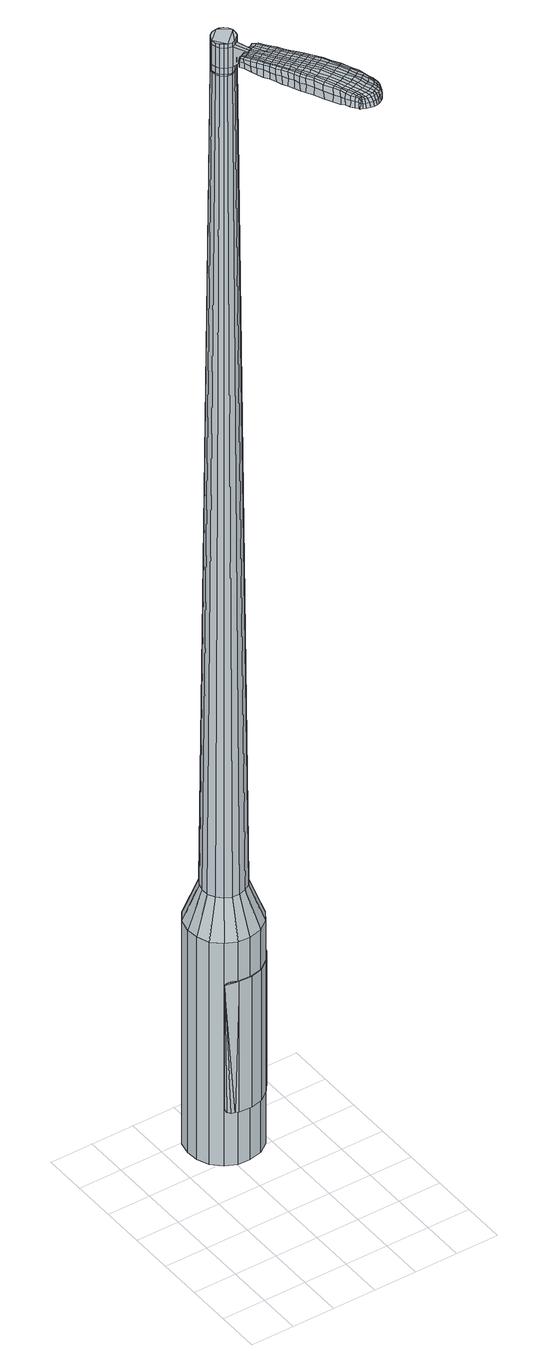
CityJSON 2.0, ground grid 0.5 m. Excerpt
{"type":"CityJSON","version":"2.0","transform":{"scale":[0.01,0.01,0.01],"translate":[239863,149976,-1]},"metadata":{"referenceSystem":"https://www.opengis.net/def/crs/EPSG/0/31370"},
"CityObjects":{
"object1":{"type":"GenericCityObject","attributes":{"cluster":791,"mean_distance_to_centroid":0.0891,"new_centroid_x":239864.1,"new_centroid_y":149978.32,"mean_distance_to_camera":17.37,"H1":7.14,"H2":6.94,"Z_final":110.65,"cluster2":-1,"proj_x":239857.2,"proj_y":149981.56,"id_line":45865,"bearing_l":25.14,"distance":7.63,"orientation":"right","G_obj":295.14},"geometry":[{"type":"MultiSurface","lod":"2","boundaries":[[[0,1,2,3]],[[1,4,5,2]],[[4,6,7,5]],[[6,8,9,7]],[[8,10,11,9]],[[10,12,13,11]],[[12,14,15,13]],[[14,16,17,15]],[[16,18,19,17]],[[18,20,21,19]],[[20,22,23,21]],[[22,24,25,23]],[[24,26,27,25]],[[26,28,29,27]],[[28,30,31,29]],[[30,32,33,31]],[[32,34,35,33]],[[34,0,3,35]],[[36,37,38,39]],[[38,40,41,42]],[[41,43,42]],[[42,44,45,46]],[[45,47,46]],[[46,48,49,50]],[[49,51,50]],[[42,46,50,38]],[[50,52,39,38]],[[53,36,39]],[[2,5,7,35]],[[7,9,11,15]],[[11,13,15]],[[15,17,19,23]],[[19,21,23]],[[23,25,27,31]],[[27,29,31]],[[15,23,31,7]],[[31,33,35,7]],[[3,2,35]],[[1,0,54,55]],[[0,34,56,54]],[[34,32,57,56]],[[32,30,58,57]],[[30,28,59,58]],[[28,26,60,59]],[[26,24,61,60]],[[24,22,62,61]],[[22,20,63,62]],[[20,18,64,63]],[[18,16,65,64]],[[16,14,66,65]],[[14,12,67,66]],[[12,10,68,67]],[[10,8,69,68]],[[8,6,70,69]],[[6,4,71,70]],[[4,1,55,71]],[[55,54,72,73]],[[54,56,74,72]],[[56,57,75,74]],[[57,58,76,75]],[[58,59,77,76]],[[59,60,78,77]],[[60,61,79,78]],[[61,62,80,79]],[[62,63,81,80]],[[63,64,82,81]],[[64,65,83,82]],[[65,66,84,83]],[[66,67,85,84]],[[67,68,86,85]],[[68,69,87,86]],[[69,70,88,87]],[[70,71,89,88]],[[71,55,73,89]],[[72,90,91,92]],[[93,94,90,72]],[[95,96,94,93]],[[76,97,96,95]],[[98,99,97,76]],[[100,101,99,98]],[[102,103,101,100]],[[104,105,103,102]],[[81,106,105,104]],[[107,108,106,81]],[[109,110,108,107]],[[111,112,110,109]],[[113,114,112,111]],[[86,115,114,113]],[[87,116,115,86]],[[88,117,116,87]],[[89,118,117,88]],[[92,91,118,89]],[[119,120,121,122]],[[123,119,122,124]],[[125,123,124,126]],[[127,125,126,128]],[[129,127,128,130]],[[131,129,130,132]],[[133,131,132,134]],[[135,133,134,136]],[[137,135,136,138]],[[139,137,138,140]],[[141,139,140,142]],[[143,141,142,144]],[[145,143,144,146]],[[147,145,146,148]],[[149,147,148,150]],[[151,149,150,152]],[[73,72,92]],[[74,93,72]],[[74,75,95,93]],[[75,76,95]],[[77,98,76]],[[77,78,100,98]],[[78,79,102,100]],[[79,80,104,102]],[[80,81,104]],[[82,107,81]],[[82,83,109,107]],[[83,84,111,109]],[[84,85,113,111]],[[85,86,113]],[[73,92,89]],[[153,91,90]],[[153,118,91]],[[154,114,115]],[[154,155,112,114]],[[155,156,110,112]],[[156,157,108,110]],[[157,106,108]],[[158,105,106]],[[158,159,103,105]],[[159,160,101,103]],[[160,161,99,101]],[[161,97,99]],[[162,96,97]],[[162,163,94,96]],[[163,90,94]],[[39,52,151,164]],[[153,90,165,152]],[[53,39,164,120]],[[90,163,121,165]],[[36,53,120,119]],[[163,162,122,121]],[[37,36,119,123]],[[162,97,124,122]],[[38,37,123,125]],[[97,161,126,124]],[[40,38,125,127]],[[161,160,128,126]],[[41,40,127,129]],[[160,159,130,128]],[[43,41,129,131]],[[159,158,132,130]],[[42,43,131,133]],[[158,106,134,132]],[[44,42,133,135]],[[106,157,136,134]],[[45,44,135,137]],[[157,156,138,136]],[[47,45,137,139]],[[156,155,140,138]],[[46,47,139,141]],[[155,154,142,140]],[[48,46,141,143]],[[154,115,144,142]],[[49,48,143,145]],[[115,116,146,144]],[[51,49,145,147]],[[116,117,148,146]],[[50,51,147,149]],[[117,118,150,148]],[[52,50,149,151]],[[118,153,152,150]],[[151,152,166,167]],[[152,165,168,166]],[[165,121,169,168]],[[121,120,170,169]],[[120,164,171,170]],[[164,151,167,171]],[[172,173,174,175]],[[176,172,175,177]],[[172,176,178,179]],[[173,172,179,180]],[[181,182,183,184]],[[185,181,184,186]],[[181,185,187,188]],[[182,181,188,189]],[[190,191,192,193]],[[194,190,193,195]],[[190,194,196,197]],[[191,190,197,198]],[[199,200,201,202]],[[203,199,202,204]],[[199,203,205,206]],[[200,199,206,207]],[[208,209,210,211]],[[212,208,211,213]],[[208,212,214,215]],[[209,208,215,216]],[[217,218,219,220]],[[221,217,220,222]],[[217,221,223,224]],[[218,217,224,225]],[[226,227,228,229]],[[218,226,229,219]],[[226,218,225,230]],[[227,226,230,231]],[[232,233,234,235]],[[227,232,235,228]],[[232,227,231,236]],[[233,232,236,237]],[[238,176,177,239]],[[233,238,239,234]],[[238,233,237,240]],[[176,238,240,178]],[[241,242,243,244]],[[245,241,244,246]],[[241,245,247,248]],[[242,241,248,249]],[[250,251,252,253]],[[242,250,253,243]],[[250,242,249,254]],[[251,250,254,255]],[[256,257,258,259]],[[251,256,259,252]],[[256,251,255,260]],[[257,256,260,261]],[[262,263,264,265]],[[257,262,265,258]],[[262,257,261,266]],[[263,262,266,267]],[[268,173,180,269]],[[263,268,269,264]],[[268,263,267,270]],[[173,268,270,174]],[[271,272,273,274]],[[275,271,274,276]],[[271,275,277,278]],[[272,271,278,279]],[[280,281,282,283]],[[272,280,283,273]],[[280,272,279,284]],[[281,280,284,285]],[[286,287,288,289]],[[281,286,289,282]],[[286,281,285,290]],[[287,286,290,291]],[[292,185,186,293]],[[287,292,293,288]],[[292,287,291,294]],[[185,292,294,187]],[[295,296,297,298]],[[299,295,298,300]],[[295,299,301,302]],[[296,295,302,303]],[[304,305,306,307]],[[296,304,307,297]],[[304,296,303,308]],[[305,304,308,309]],[[310,311,312,313]],[[305,310,313,306]],[[310,305,309,314]],[[311,310,314,315]],[[316,317,318,319]],[[311,316,319,312]],[[316,311,315,320]],[[317,316,320,321]],[[322,182,189,323]],[[317,322,323,318]],[[322,317,321,324]],[[182,322,324,183]],[[325,211,210,326]],[[327,325,326,328]],[[325,327,329,330]],[[211,325,330,213]],[[331,327,328,332]],[[333,331,332,334]],[[331,333,335,336]],[[327,331,336,329]],[[337,333,334,338]],[[339,337,338,340]],[[337,339,341,342]],[[333,337,342,335]],[[343,339,340,344]],[[345,343,344,346]],[[343,345,347,348]],[[339,343,348,341]],[[349,345,346,350]],[[200,349,350,201]],[[349,200,207,351]],[[345,349,351,347]],[[352,353,198,197]],[[354,352,197,196]],[[352,354,355,356]],[[353,352,356,357]],[[358,359,357,356]],[[360,358,356,355]],[[358,360,361,362]],[[359,358,362,363]],[[364,365,363,362]],[[366,364,362,361]],[[364,366,367,368]],[[365,364,368,369]],[[370,371,369,368]],[[372,370,368,367]],[[370,372,205,203]],[[371,370,203,204]],[[373,374,375,376]],[[275,373,376,277]],[[373,275,276,377]],[[374,373,377,378]],[[379,194,195,380]],[[374,379,380,375]],[[379,374,378,381]],[[194,379,381,196]],[[382,383,384,385]],[[221,382,385,223]],[[382,221,222,386]],[[383,382,386,387]],[[388,389,390,391]],[[383,388,391,384]],[[388,383,387,392]],[[389,388,392,393]],[[394,191,198,395]],[[389,394,395,390]],[[394,389,393,396]],[[191,394,396,192]],[[397,398,399,400]],[[179,397,400,180]],[[397,179,178,401]],[[398,397,401,402]],[[403,404,405,406]],[[398,403,406,399]],[[403,398,402,407]],[[404,403,407,408]],[[409,202,201,410]],[[404,409,410,405]],[[409,404,408,411]],[[202,409,411,204]],[[412,413,414,415]],[[184,412,415,186]],[[412,184,183,416]],[[413,412,416,417]],[[418,206,205,419]],[[413,418,419,414]],[[418,413,417,420]],[[206,418,420,207]],[[421,422,423,424]],[[299,421,424,301]],[[421,299,300,425]],[[422,421,425,426]],[[427,212,213,428]],[[422,427,428,423]],[[427,422,426,429]],[[212,427,429,214]],[[430,431,432,433]],[[245,430,433,247]],[[430,245,246,434]],[[431,430,434,435]],[[436,437,438,439]],[[431,436,439,432]],[[436,431,435,440]],[[437,436,440,441]],[[442,209,216,443]],[[437,442,443,438]],[[442,437,441,444]],[[209,442,444,210]],[[445,446,435,434]],[[244,445,434,246]],[[445,244,243,447]],[[446,445,447,448]],[[449,450,441,440]],[[446,449,440,435]],[[449,446,448,451]],[[450,449,451,452]],[[453,326,210,444]],[[450,453,444,441]],[[453,450,452,454]],[[326,453,454,328]],[[455,456,457,458]],[[302,455,458,303]],[[455,302,301,424]],[[456,455,424,423]],[[459,330,329,460]],[[456,459,460,457]],[[459,456,423,428]],[[330,459,428,213]],[[461,462,448,447]],[[253,461,447,243]],[[461,253,252,463]],[[462,461,463,464]],[[465,466,452,451]],[[462,465,451,448]],[[465,462,464,467]],[[466,465,467,468]],[[469,332,328,454]],[[466,469,454,452]],[[469,466,468,470]],[[332,469,470,334]],[[471,472,473,474]],[[308,471,474,309]],[[471,308,303,458]],[[472,471,458,457]],[[475,336,335,476]],[[472,475,476,473]],[[475,472,457,460]],[[336,475,460,329]],[[477,478,464,463]],[[259,477,463,252]],[[477,259,258,479]],[[478,477,479,480]],[[481,482,468,467]],[[478,481,467,464]],[[481,478,480,483]],[[482,481,483,484]],[[485,338,334,470]],[[482,485,470,468]],[[485,482,484,486]],[[338,485,486,340]],[[487,488,489,490]],[[314,487,490,315]],[[487,314,309,474]],[[488,487,474,473]],[[491,342,341,492]],[[488,491,492,489]],[[491,488,473,476]],[[342,491,476,335]],[[493,494,480,479]],[[265,493,479,258]],[[493,265,264,495]],[[494,493,495,496]],[[497,498,484,483]],[[494,497,483,480]],[[497,494,496,499]],[[498,497,499,500]],[[501,344,340,486]],[[498,501,486,484]],[[501,498,500,502]],[[344,501,502,346]],[[503,504,505,506]],[[320,503,506,321]],[[503,320,315,490]],[[504,503,490,489]],[[507,348,347,508]],[[504,507,508,505]],[[507,504,489,492]],[[348,507,492,341]],[[509,510,496,495]],[[269,509,495,264]],[[509,269,180,400]],[[510,509,400,399]],[[511,512,500,499]],[[510,511,499,496]],[[511,510,399,406]],[[512,511,406,405]],[[513,350,346,502]],[[512,513,502,500]],[[513,512,405,410]],[[350,513,410,201]],[[514,515,417,416]],[[324,514,416,183]],[[514,324,321,506]],[[515,514,506,505]],[[516,351,207,420]],[[515,516,420,417]],[[516,515,505,508]],[[351,516,508,347]],[[517,518,378,377]],[[274,517,377,276]],[[517,274,273,519]],[[518,517,519,520]],[[521,354,196,381]],[[518,521,381,378]],[[521,518,520,522]],[[354,521,522,355]],[[523,524,525,526]],[[224,523,526,225]],[[523,224,223,385]],[[524,523,385,384]],[[527,528,529,530]],[[524,527,530,525]],[[527,524,384,391]],[[528,527,391,390]],[[531,353,357,532]],[[528,531,532,529]],[[531,528,390,395]],[[353,531,395,198]],[[533,534,520,519]],[[283,533,519,273]],[[533,283,282,535]],[[534,533,535,536]],[[537,360,355,522]],[[534,537,522,520]],[[537,534,536,538]],[[360,537,538,361]],[[539,540,541,542]],[[230,539,542,231]],[[539,230,225,526]],[[540,539,526,525]],[[543,544,545,546]],[[540,543,546,541]],[[543,540,525,530]],[[544,543,530,529]],[[547,359,363,548]],[[544,547,548,545]],[[547,544,529,532]],[[359,547,532,357]],[[549,550,536,535]],[[289,549,535,282]],[[549,289,288,551]],[[550,549,551,552]],[[553,366,361,538]],[[550,553,538,536]],[[553,550,552,554]],[[366,553,554,367]],[[555,556,557,558]],[[236,555,558,237]],[[555,236,231,542]],[[556,555,542,541]],[[559,560,561,562]],[[556,559,562,557]],[[559,556,541,546]],[[560,559,546,545]],[[563,365,369,564]],[[560,563,564,561]],[[563,560,545,548]],[[365,563,548,363]],[[565,566,552,551]],[[293,565,551,288]],[[565,293,186,415]],[[566,565,415,414]],[[567,372,367,554]],[[566,567,554,552]],[[567,566,414,419]],[[372,567,419,205]],[[568,569,402,401]],[[240,568,401,178]],[[568,240,237,558]],[[569,568,558,557]],[[570,571,408,407]],[[569,570,407,402]],[[570,569,557,562]],[[571,570,562,561]],[[572,371,204,411]],[[571,572,411,408]],[[572,571,561,564]],[[371,572,564,369]],[[573,574,575,576]],[[576,575,577,578]],[[579,577,575,580]],[[580,575,574,581]],[[582,583,584,585]],[[585,584,586,587]],[[588,586,584,589]],[[589,584,583,590]],[[591,592,593,594]],[[594,593,595,596]],[[597,595,593,598]],[[598,593,592,599]],[[600,601,602,603]],[[603,602,604,605]],[[606,604,602,607]],[[607,602,601,608]],[[609,610,611,612]],[[612,611,613,614]],[[615,613,611,616]],[[616,611,610,617]],[[618,619,620,621]],[[621,620,622,623]],[[624,622,620,625]],[[625,620,619,626]],[[627,628,629,630]],[[630,629,619,618]],[[626,619,629,631]],[[631,629,628,632]],[[633,634,635,636]],[[636,635,628,627]],[[632,628,635,637]],[[637,635,634,638]],[[578,577,639,640]],[[640,639,634,633]],[[638,634,639,641]],[[641,639,577,579]],[[642,643,644,645]],[[645,644,646,647]],[[648,646,644,649]],[[649,644,643,650]],[[651,652,653,654]],[[654,653,643,642]],[[650,643,653,655]],[[655,653,652,656]],[[657,658,659,660]],[[660,659,652,651]],[[656,652,659,661]],[[661,659,658,662]],[[663,664,665,666]],[[666,665,658,657]],[[662,658,665,667]],[[667,665,664,668]],[[581,574,669,670]],[[670,669,664,663]],[[668,664,669,671]],[[671,669,574,573]],[[672,673,674,675]],[[675,674,676,677]],[[678,676,674,679]],[[679,674,673,680]],[[681,682,683,684]],[[684,683,673,672]],[[680,673,683,685]],[[685,683,682,686]],[[687,688,689,690]],[[690,689,682,681]],[[686,682,689,691]],[[691,689,688,692]],[[587,586,693,694]],[[694,693,688,687]],[[692,688,693,695]],[[695,693,586,588]],[[696,697,698,699]],[[699,698,700,701]],[[702,700,698,703]],[[703,698,697,704]],[[705,706,707,708]],[[708,707,697,696]],[[704,697,707,709]],[[709,707,706,710]],[[711,712,713,714]],[[714,713,706,705]],[[710,706,713,715]],[[715,713,712,716]],[[717,718,719,720]],[[720,719,712,711]],[[716,712,719,721]],[[721,719,718,722]],[[590,583,723,724]],[[724,723,718,717]],[[722,718,723,725]],[[725,723,583,582]],[[609,612,726,727]],[[727,726,728,729]],[[730,728,726,731]],[[731,726,612,614]],[[729,728,732,733]],[[733,732,734,735]],[[736,734,732,737]],[[737,732,728,730]],[[735,734,738,739]],[[739,738,740,741]],[[742,740,738,743]],[[743,738,734,736]],[[741,740,744,745]],[[745,744,746,747]],[[748,746,744,749]],[[749,744,740,742]],[[747,746,750,751]],[[751,750,601,600]],[[608,601,750,752]],[[752,750,746,748]],[[599,753,754,598]],[[598,754,755,597]],[[756,755,754,757]],[[757,754,753,758]],[[758,759,760,757]],[[757,760,761,756]],[[762,761,760,763]],[[763,760,759,764]],[[764,765,766,763]],[[763,766,767,762]],[[768,767,766,769]],[[769,766,765,770]],[[770,771,772,769]],[[769,772,773,768]],[[606,773,772,604]],[[604,772,771,605]],[[774,775,776,777]],[[777,776,676,678]],[[677,676,776,778]],[[778,776,775,779]],[[596,595,780,781]],[[781,780,775,774]],[[779,775,780,782]],[[782,780,595,597]],[[783,784,785,786]],[[786,785,622,624]],[[623,622,785,787]],[[787,785,784,788]],[[789,790,791,792]],[[792,791,784,783]],[[788,784,791,793]],[[793,791,790,794]],[[599,592,795,796]],[[796,795,790,789]],[[794,790,795,797]],[[797,795,592,591]],[[798,799,800,801]],[[801,800,580,581]],[[579,580,800,802]],[[802,800,799,803]],[[804,805,806,807]],[[807,806,799,798]],[[803,799,806,808]],[[808,806,805,809]],[[600,603,810,811]],[[811,810,805,804]],[[809,805,810,812]],[[812,810,603,605]],[[813,814,815,816]],[[816,815,585,587]],[[582,585,815,817]],[[817,815,814,818]],[[606,607,819,820]],[[820,819,814,813]],[[818,814,819,821]],[[821,819,607,608]],[[822,823,824,825]],[[825,824,700,702]],[[701,700,824,826]],[[826,824,823,827]],[[614,613,828,829]],[[829,828,823,822]],[[827,823,828,830]],[[830,828,613,615]],[[831,832,833,834]],[[834,833,646,648]],[[647,646,833,835]],[[835,833,832,836]],[[837,838,839,840]],[[840,839,832,831]],[[836,832,839,841]],[[841,839,838,842]],[[617,610,843,844]],[[844,843,838,837]],[[842,838,843,845]],[[845,843,610,609]],[[836,846,847,835]],[[835,847,645,647]],[[642,645,847,848]],[[848,847,846,849]],[[842,850,851,841]],[[841,851,846,836]],[[849,846,851,852]],[[852,851,850,853]],[[609,727,167,845]],[[845,167,850,842]],[[853,850,167,854]],[[854,167,727,729]],[[855,856,857,858]],[[858,857,703,704]],[[702,703,857,825]],[[825,857,856,822]],[[730,731,859,860]],[[860,859,856,855]],[[822,856,859,829]],[[829,859,731,614]],[[849,861,862,848]],[[848,862,654,642]],[[651,654,862,863]],[[863,862,861,864]],[[853,865,866,852]],[[852,866,861,849]],[[864,861,866,867]],[[867,866,865,868]],[[729,733,869,854]],[[854,869,865,853]],[[868,865,869,870]],[[870,869,733,735]],[[871,872,873,874]],[[874,873,709,710]],[[704,709,873,858]],[[858,873,872,855]],[[736,737,875,876]],[[876,875,872,871]],[[855,872,875,860]],[[860,875,737,730]],[[864,877,878,863]],[[863,878,660,651]],[[657,660,878,879]],[[879,878,877,880]],[[868,881,882,867]],[[867,882,877,864]],[[880,877,882,883]],[[883,882,881,884]],[[735,739,885,870]],[[870,885,881,868]],[[884,881,885,886]],[[886,885,739,741]],[[887,888,889,890]],[[890,889,715,716]],[[710,715,889,874]],[[874,889,888,871]],[[742,743,891,892]],[[892,891,888,887]],[[871,888,891,876]],[[876,891,743,736]],[[880,893,894,879]],[[879,894,666,657]],[[663,666,894,895]],[[895,894,893,896]],[[884,897,898,883]],[[883,898,893,880]],[[896,893,898,899]],[[899,898,897,900]],[[741,745,901,886]],[[886,901,897,884]],[[900,897,901,902]],[[902,901,745,747]],[[903,904,905,906]],[[906,905,721,722]],[[716,721,905,890]],[[890,905,904,887]],[[748,749,907,908]],[[908,907,904,903]],[[887,904,907,892]],[[892,907,749,742]],[[896,909,910,895]],[[895,910,670,663]],[[581,670,910,801]],[[801,910,909,798]],[[900,911,912,899]],[[899,912,909,896]],[[798,909,912,807]],[[807,912,911,804]],[[747,751,913,902]],[[902,913,911,900]],[[804,911,913,811]],[[811,913,751,600]],[[818,914,915,817]],[[817,915,725,582]],[[722,725,915,906]],[[906,915,914,903]],[[608,752,916,821]],[[821,916,914,818]],[[903,914,916,908]],[[908,916,752,748]],[[779,917,918,778]],[[778,918,675,677]],[[672,675,918,919]],[[919,918,917,920]],[[597,755,921,782]],[[782,921,917,779]],[[920,917,921,922]],[[922,921,755,756]],[[923,924,925,926]],[[926,925,625,626]],[[624,625,925,786]],[[786,925,924,783]],[[927,928,929,930]],[[930,929,924,923]],[[783,924,929,792]],[[792,929,928,789]],[[758,753,931,932]],[[932,931,928,927]],[[789,928,931,796]],[[796,931,753,599]],[[920,933,934,919]],[[919,934,684,672]],[[681,684,934,935]],[[935,934,933,936]],[[756,761,937,922]],[[922,937,933,920]],[[936,933,937,938]],[[938,937,761,762]],[[939,940,941,942]],[[942,941,631,632]],[[626,631,941,926]],[[926,941,940,923]],[[943,944,945,946]],[[946,945,940,939]],[[923,940,945,930]],[[930,945,944,927]],[[764,759,947,948]],[[948,947,944,943]],[[927,944,947,932]],[[932,947,759,758]],[[936,949,950,935]],[[935,950,690,681]],[[687,690,950,951]],[[951,950,949,952]],[[762,767,953,938]],[[938,953,949,936]],[[952,949,953,954]],[[954,953,767,768]],[[955,956,957,958]],[[958,957,637,638]],[[632,637,957,942]],[[942,957,956,939]],[[959,960,961,962]],[[962,961,956,955]],[[939,956,961,946]],[[946,961,960,943]],[[770,765,963,964]],[[964,963,960,959]],[[943,960,963,948]],[[948,963,765,764]],[[952,965,966,951]],[[951,966,694,687]],[[587,694,966,816]],[[816,966,965,813]],[[768,773,967,954]],[[954,967,965,952]],[[813,965,967,820]],[[820,967,773,606]],[[803,968,969,802]],[[802,969,641,579]],[[638,641,969,958]],[[958,969,968,955]],[[809,970,971,808]],[[808,971,968,803]],[[955,968,971,962]],[[962,971,970,959]],[[605,771,972,812]],[[812,972,970,809]],[[959,970,972,964]],[[964,972,771,770]],[[573,576,175,174]],[[576,578,177,175]],[[588,589,188,187]],[[589,590,189,188]],[[591,594,193,192]],[[594,596,195,193]],[[615,616,215,214]],[[616,617,216,215]],[[618,621,220,219]],[[621,623,222,220]],[[627,630,229,228]],[[630,618,219,229]],[[633,636,235,234]],[[636,627,228,235]],[[578,640,239,177]],[[640,633,234,239]],[[648,649,248,247]],[[649,650,249,248]],[[650,655,254,249]],[[655,656,255,254]],[[656,661,260,255]],[[661,662,261,260]],[[662,667,266,261]],[[667,668,267,266]],[[668,671,270,267]],[[671,573,174,270]],[[678,679,278,277]],[[679,680,279,278]],[[680,685,284,279]],[[685,686,285,284]],[[686,691,290,285]],[[691,692,291,290]],[[692,695,294,291]],[[695,588,187,294]],[[696,699,298,297]],[[699,701,300,298]],[[705,708,307,306]],[[708,696,297,307]],[[711,714,313,312]],[[714,705,306,313]],[[717,720,319,318]],[[720,711,312,319]],[[590,724,323,189]],[[724,717,318,323]],[[774,777,376,375]],[[777,678,277,376]],[[596,781,380,195]],[[781,774,375,380]],[[623,787,386,222]],[[787,788,387,386]],[[788,793,392,387]],[[793,794,393,392]],[[794,797,396,393]],[[797,591,192,396]],[[701,826,425,300]],[[826,827,426,425]],[[827,830,429,426]],[[830,615,214,429]],[[831,834,433,432]],[[834,648,247,433]],[[837,840,439,438]],[[840,831,432,439]],[[617,844,443,216]],[[844,837,438,443]],[[973,974,975,976]],[[977,978,976,975]],[[979,980,981,982]],[[983,984,985,986]],[[974,987,988,975]],[[989,977,975,988]],[[990,979,982,991]],[[992,993,984,983]],[[987,994,995,988]],[[995,996,989,988]],[[997,990,991,998]],[[999,993,992,1000]],[[994,1001,1002,995]],[[1002,1003,996,995]],[[1004,997,998,1005]],[[1006,999,1000,1007]],[[1008,1009,1010,1011]],[[1012,1013,1009,1008]],[[1012,1014,1015,1013]],[[1014,1016,1017,1015]],[[1018,1019,1020,1021]],[[1022,1023,1019,1018]],[[1024,1025,1023,1022]],[[1026,1027,1025,1024]],[[1021,1010,1009,1018]],[[1018,1009,1013,1022]],[[1013,1015,1024,1022]],[[1015,1017,1026,1024]],[[982,981,978,977]],[[991,982,977,989]],[[996,998,991,989]],[[1003,1005,998,996]],[[983,986,980,979]],[[992,983,979,990]],[[1000,992,990,997]],[[1007,1000,997,1004]],[[984,1008,1011,985]],[[993,1012,1008,984]],[[1014,1012,993,999]],[[1016,1014,999,1006]],[[1028,1029,1030,1031]],[[1030,1032,1033,1034]],[[1030,1034,1035,1036]],[[1030,1036,1031]],[[1037,1028,1031,1038]],[[1039,1038,1031,1040]],[[1041,1040,1031]],[[1042,1030,1029,1043]],[[1044,1042,1043,1045]],[[1046,1044,1045,1047]],[[1048,1046,1047,1049]],[[1050,1048,1049,1051]],[[1051,1052,1053,1054]],[[1051,1054,1055,1056]],[[1051,1056,1057,1058]],[[1057,1059,1060,1061]],[[1057,1061,1062,1063]],[[1057,1063,1058]],[[1051,1058,1050]],[[1064,1065,1029,1028]],[[1066,1067,1032,1030]],[[1068,1069,1041,1031]],[[1065,1070,1043,1029]],[[1071,1066,1030,1042]],[[1070,1072,1045,1043]],[[1073,1071,1042,1044]],[[1072,1074,1047,1045]],[[1075,1073,1044,1046]],[[1074,1076,1049,1047]],[[1077,1075,1046,1048]],[[1076,1078,1051,1049]],[[1079,1077,1048,1050]],[[1078,1080,1052,1051]],[[1081,1082,1059,1057]],[[1083,1079,1050,1058]],[[1053,1052,1080,1084]],[[1054,1053,1084,1085]],[[1055,1054,1085,1086]],[[1056,1055,1086,1087]],[[1057,1056,1087,1081]],[[1088,1064,1028,1037]],[[1089,1088,1037,1038]],[[1090,1089,1038,1039]],[[1091,1090,1039,1040]],[[1069,1091,1040,1041]],[[1033,1032,1067,1092]],[[1060,1059,1082,1093]],[[1034,1033,1092,1094]],[[1035,1034,1094,1095]],[[1036,1035,1095,1096]],[[1031,1036,1096,1068]],[[1061,1060,1093,1097]],[[1062,1061,1097,1098]],[[1063,1062,1098,1099]],[[1058,1063,1099,1083]]]}]}
},
"vertices":[
[131,192,384],[116,189,384],[116,189,96],[131,192,96],[102,190,384],[102,190,96],[89,196,384],[89,196,96],[78,206,384],[78,206,96],[72,220,384],[72,220,96],[71,234,384],[71,234,96],[74,249,384],[74,249,96],[83,261,384],[83,261,96],[95,269,384],[95,269,96],[109,273,384],[109,273,96],[124,272,384],[124,272,96],[137,266,384],[137,266,96],[147,255,384],[147,255,96],[154,242,384],[154,242,96],[155,227,384],[155,227,96],[151,213,384],[151,213,96],[143,201,384],[143,201,96],[125,225,1524],[126,230,1524],[126,234,1524],[118,219,1524],[124,239,1524],[120,242,1524],[112,244,1524],[116,244,1524],[107,243,1524],[103,240,1524],[99,232,1524],[100,236,1524],[100,227,1524],[102,223,1524],[109,218,1524],[105,220,1524],[114,217,1524],[122,221,1524],[123,208,429],[115,206,429],[131,213,429],[136,220,429],[138,229,429],[137,237,429],[133,245,429],[127,251,429],[119,255,429],[110,256,429],[102,254,429],[95,249,429],[90,241,429],[88,233,429],[88,224,429],[92,216,429],[98,210,429],[106,206,429],[118,219,1483],[114,217,1483],[122,221,1483],[125,225,1483],[126,230,1483],[126,234,1483],[124,239,1483],[120,242,1483],[116,244,1483],[112,244,1483],[107,243,1483],[103,240,1483],[100,236,1483],[99,232,1483],[100,227,1483],[102,223,1483],[105,220,1483],[109,218,1483],[118,219,1485],[114,218,1485],[114,218,1483],[122,222,1483],[122,222,1485],[124,225,1483],[124,225,1485],[126,230,1485],[125,234,1483],[125,234,1485],[123,238,1483],[123,238,1485],[120,241,1483],[120,241,1485],[116,243,1483],[116,243,1485],[112,244,1485],[107,242,1483],[107,242,1485],[104,240,1483],[104,240,1485],[101,236,1483],[101,236,1485],[100,232,1483],[100,232,1485],[100,227,1485],[102,223,1485],[105,220,1485],[109,218,1485],[125,225,1519],[122,221,1519],[122,221,1493],[125,225,1493],[126,230,1519],[126,230,1493],[126,234,1519],[126,234,1493],[124,239,1519],[124,239,1493],[120,242,1519],[120,242,1493],[116,244,1519],[116,244,1493],[112,244,1519],[112,244,1493],[107,243,1519],[107,243,1493],[103,240,1519],[103,240,1493],[100,236,1519],[100,236,1493],[99,232,1519],[99,232,1493],[100,227,1519],[100,227,1493],[102,223,1519],[102,223,1493],[105,220,1519],[105,220,1493],[109,218,1519],[109,218,1493],[114,217,1519],[114,217,1493],[114,217,1485],[99,232,1485],[100,236,1485],[103,240,1485],[107,243,1485],[116,244,1485],[120,242,1485],[124,239,1485],[126,234,1485],[125,225,1485],[122,221,1485],[118,219,1519],[118,219,1493],[123,200,1513],[123,200,1518],[126,202,1513],[129,203,1513],[129,203,1518],[126,202,1518],[140,126,1519],[137,133,1518],[137,131,1509],[139,125,1510],[144,118,1519],[143,117,1510],[145,120,1526],[141,128,1525],[138,134,1525],[175,142,1519],[172,149,1518],[170,149,1525],[173,143,1525],[179,135,1519],[177,135,1526],[181,134,1510],[177,142,1510],[174,148,1509],[190,69,1519],[187,67,1519],[187,66,1513],[191,68,1513],[194,71,1519],[194,71,1513],[193,73,1524],[190,70,1524],[186,69,1524],[159,136,1530],[156,142,1529],[153,141,1529],[156,134,1530],[163,127,1531],[160,126,1531],[166,129,1530],[162,137,1530],[159,144,1529],[124,209,1512],[122,208,1512],[123,206,1517],[125,208,1517],[127,210,1512],[127,209,1517],[128,209,1506],[125,208,1506],[122,207,1506],[167,73,1519],[165,76,1519],[164,75,1512],[166,72,1512],[168,71,1518],[167,70,1512],[169,72,1522],[168,74,1523],[166,77,1524],[162,80,1519],[159,85,1519],[159,84,1512],[161,79,1512],[163,81,1524],[160,86,1525],[157,90,1519],[153,97,1519],[152,96,1511],[156,89,1511],[158,92,1526],[154,99,1526],[148,108,1519],[148,106,1510],[149,109,1526],[113,195,1513],[115,188,1513],[116,189,1518],[113,196,1517],[111,200,1512],[112,200,1516],[110,199,1506],[112,194,1507],[115,186,1507],[118,181,1514],[121,174,1515],[122,175,1520],[119,182,1519],[117,179,1507],[120,172,1507],[124,167,1515],[126,160,1516],[127,161,1522],[125,168,1521],[123,165,1508],[126,158,1508],[129,153,1517],[132,146,1517],[133,148,1524],[130,155,1523],[128,151,1508],[131,145,1509],[135,140,1518],[136,141,1524],[134,138,1509],[199,88,1519],[198,91,1519],[197,91,1524],[198,87,1523],[200,85,1518],[199,86,1522],[201,85,1512],[201,87,1512],[200,91,1512],[197,96,1519],[195,101,1519],[193,101,1525],[195,95,1524],[198,95,1512],[196,101,1512],[192,106,1519],[189,114,1519],[187,114,1526],[191,107,1526],[194,106,1511],[191,113,1511],[184,124,1519],[182,124,1526],[186,124,1510],[140,208,1513],[144,201,1513],[145,201,1507],[141,207,1507],[137,212,1512],[138,212,1506],[137,211,1516],[139,208,1517],[142,201,1518],[147,194,1514],[151,188,1515],[153,187,1507],[149,194,1507],[146,195,1519],[149,188,1520],[154,181,1515],[158,175,1516],[160,174,1508],[156,181,1508],[153,181,1521],[156,175,1522],[162,168,1517],[165,162,1517],[167,161,1509],[163,168,1508],[160,168,1523],[163,162,1524],[168,155,1518],[170,155,1509],[167,155,1524],[127,203,1519],[125,202,1519],[130,196,1520],[128,195,1520],[133,197,1520],[130,204,1519],[134,189,1522],[131,188,1522],[137,182,1523],[134,181,1523],[140,184,1523],[136,190,1521],[140,176,1524],[137,175,1524],[143,169,1525],[140,168,1525],[146,170,1525],[143,177,1524],[146,162,1526],[144,161,1526],[149,156,1527],[147,154,1527],[153,157,1527],[149,164,1526],[153,149,1528],[150,148,1528],[156,150,1528],[188,73,1527],[185,71,1527],[192,75,1526],[190,79,1527],[187,77,1528],[183,75,1528],[184,83,1529],[180,81,1529],[187,85,1528],[184,92,1530],[181,89,1530],[177,88,1530],[178,96,1531],[174,94,1531],[181,98,1530],[177,106,1531],[174,104,1531],[170,103,1531],[168,116,1531],[165,114,1531],[172,118,1531],[200,83,1518],[199,80,1519],[200,80,1513],[201,83,1513],[198,84,1523],[198,81,1523],[197,76,1519],[197,75,1513],[196,77,1524],[170,70,1518],[172,69,1518],[172,70,1523],[170,71,1523],[169,69,1513],[172,67,1513],[176,67,1519],[180,66,1519],[179,68,1524],[175,69,1523],[176,66,1513],[180,65,1513],[183,66,1519],[183,68,1524],[184,65,1513],[142,129,1528],[144,129,1528],[141,136,1528],[140,135,1527],[146,121,1528],[148,121,1529],[147,130,1529],[150,132,1530],[147,138,1529],[144,137,1528],[150,122,1529],[153,123,1530],[153,133,1530],[150,140,1529],[157,125,1531],[172,142,1528],[170,141,1529],[174,133,1529],[176,134,1528],[169,149,1527],[166,148,1528],[166,139,1529],[170,131,1530],[163,146,1528],[135,214,1512],[133,213,1512],[134,212,1517],[135,212,1517],[136,213,1506],[135,212,1506],[130,211,1512],[131,210,1517],[131,211,1506],[111,202,1512],[113,203,1512],[112,202,1506],[111,201,1506],[112,202,1517],[114,202,1517],[115,204,1512],[117,205,1512],[117,204,1506],[115,203,1506],[116,203,1517],[118,204,1517],[120,206,1512],[120,205,1506],[120,205,1517],[114,197,1519],[116,197,1519],[117,190,1520],[119,190,1520],[118,198,1519],[120,199,1519],[121,191,1520],[123,193,1520],[122,200,1519],[126,194,1520],[138,207,1519],[136,207,1519],[139,200,1520],[141,201,1520],[133,205,1519],[136,199,1520],[120,183,1521],[122,184,1521],[123,176,1522],[124,177,1522],[124,185,1521],[126,186,1521],[127,178,1522],[129,179,1523],[129,187,1522],[132,180,1523],[145,194,1521],[143,193,1521],[146,187,1522],[148,188,1522],[140,192,1521],[143,185,1522],[126,169,1523],[127,170,1523],[129,162,1524],[130,163,1524],[130,171,1523],[132,172,1524],[133,164,1525],[135,165,1525],[135,173,1524],[138,167,1525],[151,181,1523],[150,180,1523],[153,174,1524],[155,174,1524],[146,179,1524],[150,172,1525],[131,155,1525],[133,156,1525],[134,149,1526],[136,149,1526],[135,157,1526],[138,159,1526],[138,151,1527],[141,152,1527],[141,160,1526],[144,153,1527],[158,168,1525],[156,167,1525],[160,160,1526],[162,161,1526],[153,165,1526],[156,159,1527],[137,142,1527],[139,143,1527],[141,144,1527],[144,145,1528],[147,146,1528],[165,155,1527],[163,154,1527],[160,152,1528],[197,86,1525],[197,83,1525],[196,89,1526],[195,87,1526],[194,79,1526],[193,83,1527],[169,73,1525],[171,72,1525],[169,76,1526],[167,77,1525],[174,71,1525],[178,70,1526],[176,74,1527],[172,75,1526],[182,70,1526],[180,74,1527],[194,94,1526],[193,92,1527],[192,100,1527],[191,98,1528],[191,89,1528],[188,95,1529],[165,81,1526],[167,80,1527],[164,86,1528],[162,86,1527],[170,80,1527],[173,80,1528],[170,86,1529],[167,86,1528],[177,80,1528],[174,87,1530],[190,106,1528],[188,104,1529],[186,113,1528],[184,111,1529],[185,101,1529],[181,109,1530],[159,92,1528],[161,92,1528],[158,99,1529],[156,99,1528],[164,92,1529],[167,92,1530],[164,100,1530],[160,100,1530],[171,93,1530],[167,101,1531],[181,124,1529],[179,122,1529],[176,120,1530],[151,110,1528],[153,110,1529],[155,111,1530],[159,112,1530],[162,113,1531],[138,132,1509],[139,134,1518],[142,127,1518],[141,125,1509],[145,119,1519],[145,117,1510],[146,121,1525],[143,129,1525],[140,135,1525],[168,148,1525],[170,148,1518],[173,142,1518],[172,142,1525],[177,134,1519],[176,134,1525],[179,133,1510],[175,141,1509],[172,147,1509],[187,68,1513],[186,69,1519],[189,71,1519],[190,70,1513],[192,73,1519],[193,72,1513],[191,74,1524],[189,72,1524],[186,71,1524],[153,141,1528],[156,142,1528],[159,135,1529],[156,134,1529],[163,127,1529],[160,126,1529],[166,129,1529],[162,137,1529],[159,143,1528],[123,205,1516],[123,205,1512],[125,207,1512],[126,206,1516],[128,208,1512],[128,207,1516],[129,207,1506],[126,206,1506],[123,205,1506],[166,76,1512],[166,77,1519],[168,75,1518],[167,73,1512],[169,73,1518],[169,72,1512],[170,74,1522],[169,75,1523],[167,78,1523],[160,85,1512],[161,86,1519],[164,81,1519],[163,80,1512],[165,82,1524],[162,87,1525],[154,96,1511],[155,98,1519],[158,91,1519],[158,90,1511],[159,92,1525],[156,100,1526],[150,109,1519],[149,107,1510],[151,110,1526],[118,190,1518],[117,189,1513],[115,195,1513],[115,196,1517],[113,200,1512],[114,200,1515],[112,199,1506],[114,194,1506],[117,187,1507],[124,176,1520],[123,175,1514],[120,182,1514],[121,183,1519],[119,180,1507],[122,173,1507],[129,162,1522],[128,161,1516],[126,168,1515],[126,169,1521],[125,166,1508],[128,159,1508],[135,148,1523],[134,147,1517],[131,154,1516],[132,155,1522],[130,152,1508],[133,145,1508],[137,140,1517],[137,142,1524],[136,138,1509],[195,90,1523],[196,90,1519],[197,87,1518],[196,87,1523],[198,85,1518],[197,86,1522],[199,85,1512],[199,87,1512],[198,90,1512],[191,100,1525],[193,100,1519],[195,95,1519],[193,95,1524],[196,95,1512],[194,100,1512],[186,113,1526],[187,113,1519],[190,106,1519],[189,106,1525],[192,105,1511],[189,112,1511],[182,123,1519],[181,123,1526],[184,123,1510],[143,200,1507],[142,200,1513],[138,207,1513],[140,206,1506],[136,211,1512],[137,211,1506],[135,210,1515],[137,207,1517],[141,200,1518],[151,186,1507],[149,187,1514],[146,193,1514],[147,193,1507],[144,193,1519],[148,187,1520],[158,173,1508],[156,174,1516],[153,180,1515],[154,180,1508],[151,180,1521],[155,174,1522],[165,160,1508],[163,161,1517],[160,167,1516],[162,167,1508],[158,167,1522],[162,161,1523],[167,154,1517],[169,154,1509],[165,154,1524],[128,202,1518],[125,201,1518],[131,195,1519],[128,194,1519],[133,197,1519],[130,203,1518],[134,189,1520],[131,188,1520],[137,182,1521],[134,181,1521],[140,183,1521],[136,190,1520],[140,175,1523],[138,174,1523],[143,168,1524],[141,167,1524],[146,170,1524],[143,176,1523],[146,162,1525],[144,161,1525],[150,155,1526],[147,154,1526],[153,157,1526],[149,163,1525],[153,148,1527],[150,147,1527],[156,150,1527],[185,73,1526],[188,74,1526],[191,76,1525],[189,80,1526],[186,78,1526],[183,76,1526],[180,82,1528],[183,83,1528],[187,85,1527],[184,92,1528],[180,90,1529],[177,88,1529],[174,95,1530],[177,96,1530],[181,98,1529],[177,106,1530],[174,104,1530],[171,103,1530],[165,114,1530],[168,116,1530],[171,117,1530],[198,81,1513],[197,81,1518],[198,84,1518],[199,83,1512],[196,84,1523],[196,82,1523],[195,77,1519],[196,76,1513],[194,78,1523],[173,72,1523],[173,71,1518],[171,72,1518],[171,73,1523],[170,71,1512],[172,69,1512],[179,70,1523],[180,69,1519],[176,69,1519],[176,71,1523],[176,68,1513],[180,68,1513],[183,69,1519],[182,70,1524],[183,68,1513],[142,136,1527],[145,129,1527],[144,129,1527],[141,136,1526],[147,121,1527],[148,121,1528],[147,138,1528],[150,132,1528],[147,130,1528],[145,137,1527],[151,122,1528],[154,123,1529],[153,133,1529],[150,139,1528],[157,125,1529],[173,133,1528],[169,141,1527],[171,141,1527],[175,134,1527],[167,148,1526],[166,147,1527],[166,139,1528],[170,131,1528],[163,145,1527],[134,210,1516],[134,211,1512],[135,211,1512],[135,210,1516],[136,211,1506],[135,210,1506],[131,209,1512],[131,208,1516],[132,209,1506],[113,200,1506],[114,201,1512],[113,201,1512],[112,200,1506],[114,200,1516],[114,201,1516],[118,202,1506],[118,203,1512],[116,202,1512],[115,201,1506],[116,201,1516],[119,203,1516],[121,204,1512],[121,203,1506],[121,204,1516],[116,197,1518],[116,196,1518],[118,190,1519],[119,190,1519],[121,199,1518],[118,198,1518],[121,191,1519],[124,192,1519],[126,193,1519],[139,199,1519],[136,206,1518],[137,206,1518],[140,200,1519],[133,204,1518],[136,198,1519],[122,183,1520],[121,183,1520],[124,176,1521],[125,176,1521],[127,185,1520],[124,184,1520],[127,177,1521],[130,178,1521],[129,186,1520],[132,180,1521],[146,186,1521],[143,193,1520],[144,193,1520],[147,187,1521],[140,191,1520],[143,185,1521],[128,170,1522],[127,169,1522],[130,162,1523],[131,163,1523],[133,172,1522],[130,171,1522],[133,164,1523],[136,165,1524],[135,173,1523],[138,166,1524],[153,173,1523],[150,180,1522],[151,180,1522],[154,174,1523],[146,178,1522],[150,171,1523],[134,156,1524],[133,156,1524],[135,149,1525],[136,149,1525],[139,158,1525],[136,157,1524],[139,150,1525],[142,151,1526],[141,159,1525],[144,153,1526],[160,160,1525],[156,166,1524],[157,167,1524],[161,161,1525],[153,165,1524],[156,158,1525],[139,143,1526],[138,142,1526],[144,145,1527],[142,144,1526],[147,146,1527],[163,153,1526],[164,154,1526],[159,152,1526],[195,84,1524],[196,86,1524],[195,89,1525],[194,87,1525],[193,80,1525],[192,83,1525],[170,77,1525],[172,74,1524],[170,75,1524],[168,78,1525],[176,75,1526],[178,72,1525],[175,73,1524],[173,76,1525],[181,72,1525],[180,75,1526],[192,92,1526],[193,94,1526],[191,100,1526],[190,98,1527],[190,89,1526],[187,95,1527],[165,87,1527],[167,81,1526],[166,82,1526],[163,87,1526],[171,87,1528],[174,80,1527],[170,81,1526],[167,87,1527],[177,81,1527],[174,87,1528],[187,104,1527],[188,105,1527],[185,113,1527],[184,111,1528],[184,101,1528],[181,109,1529],[158,100,1528],[162,92,1527],[160,93,1527],[157,100,1527],[164,101,1529],[168,93,1529],[165,92,1528],[161,100,1528],[171,94,1529],[167,102,1530],[179,122,1528],[180,123,1528],[175,120,1529],[153,111,1528],[152,110,1528],[159,112,1529],[156,111,1529],[162,113,1530],[112,200,1508],[118,202,1508],[131,172,1509],[124,169,1509],[140,153,1510],[132,149,1510],[156,116,1512],[147,113,1512],[140,129,1511],[148,133,1511],[163,100,1513],[170,88,1514],[161,84,1514],[155,96,1513],[124,205,1508],[138,176,1509],[147,156,1510],[164,120,1512],[156,137,1511],[172,104,1513],[178,92,1514],[130,208,1508],[145,179,1509],[155,160,1510],[173,124,1512],[165,141,1511],[186,96,1514],[180,108,1513],[137,211,1508],[152,182,1509],[163,164,1510],[181,128,1512],[173,145,1511],[194,99,1514],[189,112,1513],[176,76,1514],[179,72,1514],[172,69,1514],[168,73,1514],[183,80,1514],[185,75,1514],[191,83,1514],[192,78,1514],[198,87,1514],[198,81,1514],[183,69,1515],[188,68,1515],[187,67,1515],[179,67,1515],[187,71,1515],[189,68,1515],[191,73,1515],[190,69,1515],[195,75,1515],[191,69,1515],[156,230,334],[156,226,334],[156,226,165],[155,240,171],[156,230,165],[156,234,165],[155,237,166],[155,239,167],[155,240,169],[156,234,334],[155,237,333],[155,239,332],[155,240,331],[155,240,328],[152,212,165],[152,212,334],[143,200,165],[143,200,334],[131,191,165],[131,191,334],[117,187,165],[117,187,334],[102,188,165],[102,188,334],[98,190,334],[94,191,334],[92,193,333],[90,193,332],[89,194,331],[88,194,328],[98,190,165],[88,194,171],[89,194,169],[90,193,167],[92,193,166],[94,191,165],[153,230,334],[153,226,334],[153,226,165],[153,230,165],[152,240,171],[152,240,328],[150,213,334],[150,213,165],[141,202,334],[141,202,165],[130,194,334],[130,194,165],[116,190,334],[116,190,165],[103,191,334],[103,191,165],[99,193,334],[90,197,328],[90,197,171],[99,193,165],[96,194,334],[93,195,333],[91,196,332],[90,197,331],[153,234,334],[152,236,333],[152,238,332],[152,240,331],[153,234,165],[90,197,169],[152,236,166],[152,238,167],[152,240,169],[91,196,167],[93,195,166],[96,194,165]
]}
